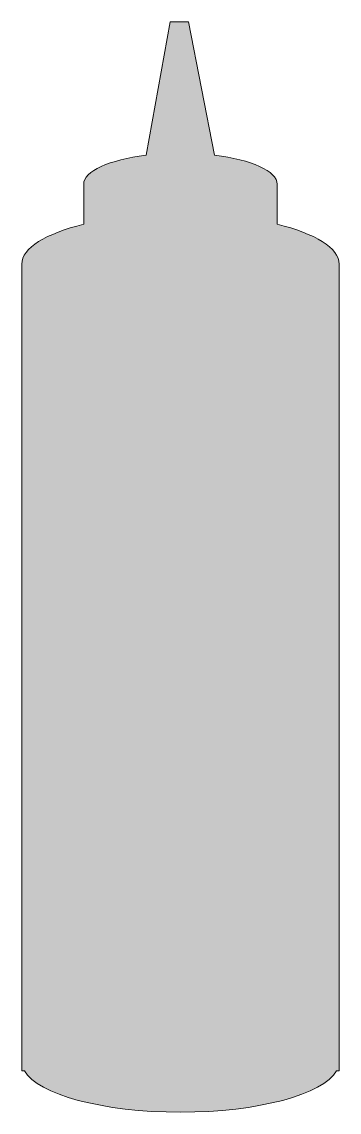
# Model space of a CAD drawing. Header units: inches. Extents: x 0 to 30, y 0 to 102.
import ezdxf

# ---------------------------------------------------------------- set-up
doc = ezdxf.new("R2010")
doc.units = ezdxf.units.IN
doc.header["$MEASUREMENT"] = 0
doc.layers.add('Layer 1', color=7, linetype='Continuous')

msp = doc.modelspace()

# ---------------------------------------------------------------- hatches: boundary and pattern name
at = {"layer": 'Layer 1', "true_color": 0xbe1e2d}
h = msp.add_hatch(color=242, dxfattribs=at)
h.dxf.hatch_style = 2
edge = h.paths.add_edge_path()
edge.add_spline(control_points=[(14.77, 0), (22.02, 0), (28.05, 1.66), (29.3, 3.84), (29.3, 3.84), (29.54, 3.84), (29.54, 3.84), (29.54, 3.84), (29.54, 79.02), (29.54, 79.02), (29.54, 80.53), (27.28, 81.88), (23.78, 82.73), (23.78, 82.73), (23.78, 86.35), (23.78, 86.35), (23.78, 86.35), (23.76, 86.35), (23.76, 86.35), (23.76, 86.39), (23.78, 86.43), (23.78, 86.47), (23.78, 87.7), (21.35, 88.75), (17.95, 89.16), (17.95, 89.16), (15.53, 101.6), (15.53, 101.6), (15.53, 101.6), (13.81, 101.6), (13.81, 101.6), (13.81, 101.6), (11.56, 89.16), (11.56, 89.16), (8.17, 88.74), (5.76, 87.7), (5.76, 86.47), (5.76, 86.43), (5.78, 86.39), (5.78, 86.35), (5.78, 86.35), (5.76, 86.35), (5.76, 86.35), (5.76, 86.35), (5.76, 82.73), (5.76, 82.73), (2.26, 81.88), (0, 80.53), (0, 79.02), (0, 79.02), (0, 3.84), (0, 3.84), (0, 3.84), (0.24, 3.84), (0.24, 3.84), (1.49, 1.66), (7.52, 0), (14.77, 0)], knot_values=[0, 0, 0, 0, 1, 1, 1, 2, 2, 2, 3, 3, 3, 4, 4, 4, 5, 5, 5, 6, 6, 6, 7, 7, 7, 8, 8, 8, 9, 9, 9, 10, 10, 10, 11, 11, 11, 12, 12, 12, 13, 13, 13, 14, 14, 14, 15, 15, 15, 16, 16, 16, 17, 17, 17, 18, 18, 18, 19, 19, 19, 19], degree=3, periodic=1)

# ---------------------------------------------------------------- linework, layer by layer
at = {"layer": 'Layer 1', "lineweight": 0}
msp.add_open_spline([(14.77, 0), (22.02, 0), (28.05, 1.66), (29.3, 3.84), (29.3, 3.84), (29.54, 3.84), (29.54, 3.84), (29.54, 3.84), (29.54, 79.02), (29.54, 79.02), (29.54, 80.53), (27.28, 81.88), (23.78, 82.73), (23.78, 82.73), (23.78, 86.35), (23.78, 86.35), (23.78, 86.35), (23.76, 86.35), (23.76, 86.35), (23.76, 86.39), (23.78, 86.43), (23.78, 86.47), (23.78, 87.7), (21.35, 88.75), (17.95, 89.16), (17.95, 89.16), (15.53, 101.6), (15.53, 101.6), (15.53, 101.6), (13.81, 101.6), (13.81, 101.6), (13.81, 101.6), (11.56, 89.16), (11.56, 89.16), (8.17, 88.74), (5.76, 87.7), (5.76, 86.47), (5.76, 86.43), (5.78, 86.39), (5.78, 86.35), (5.78, 86.35), (5.76, 86.35), (5.76, 86.35), (5.76, 86.35), (5.76, 82.73), (5.76, 82.73), (2.26, 81.88), (0, 80.53), (0, 79.02), (0, 79.02), (0, 3.84), (0, 3.84), (0, 3.84), (0.24, 3.84), (0.24, 3.84), (1.49, 1.66), (7.52, 0), (14.77, 0)], degree=3, knots=[0, 0, 0, 0, 1, 1, 1, 2, 2, 2, 3, 3, 3, 4, 4, 4, 5, 5, 5, 6, 6, 6, 7, 7, 7, 8, 8, 8, 9, 9, 9, 10, 10, 10, 11, 11, 11, 12, 12, 12, 13, 13, 13, 14, 14, 14, 15, 15, 15, 16, 16, 16, 17, 17, 17, 18, 18, 18, 19, 19, 19, 19], dxfattribs=at)

doc.saveas('drawing.dxf')
